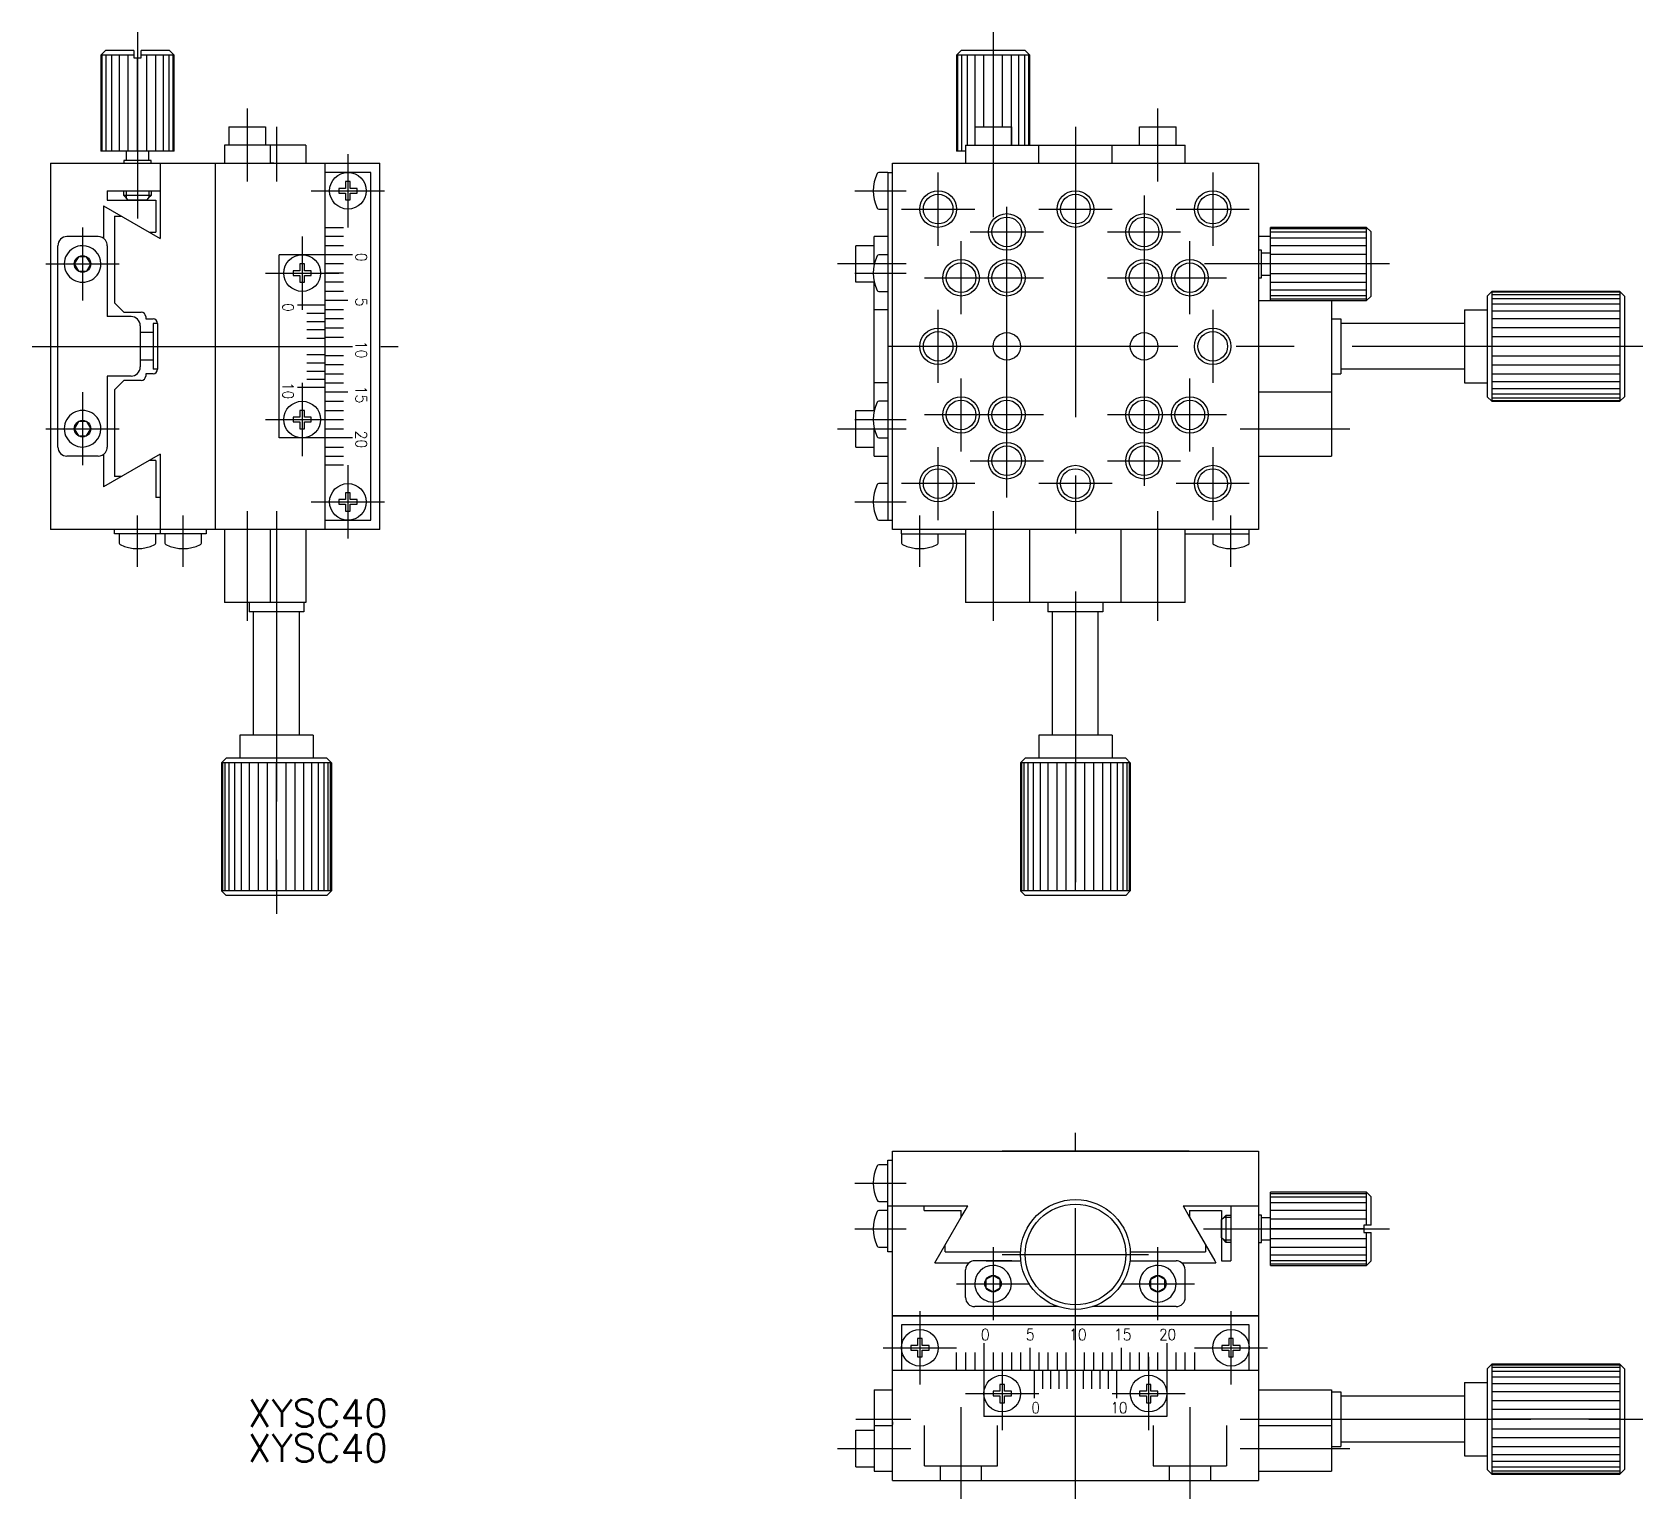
# Model space of a CAD drawing. Extents: x -114 to 243, y -126 to 118.
# Drawn here: x -114 to 62, y -125.9 to 34.3 of the extents above; entities that cross this region are included whole.
import ezdxf

# ---------------------------------------------------------------- set-up
doc = ezdxf.new("R2010")
doc.units = 0
doc.linetypes.add('CENTER', pattern=[50.8, 31.75, -6.35, 6.35, -6.35])
doc.linetypes.add('DASHED', pattern=[19.05, 12.7, -6.35])
doc.layers.get('0').update_dxf_attribs({"linetype": 'CONTINUOUS'})
doc.layers.add('CENTER', color=1, linetype='CENTER')
doc.styles.add('CONVERTER_1', font='txt.shx', dxfattribs={"width": 0.9})
doc.styles.get("Standard").update_dxf_attribs({"font": 'txt.shx', "height": 3, "bigfont": 'bigfont.shx'})

# ---------------------------------------------------------------- blocks, each defined once
blk = doc.blocks.new('*U2')
at = {"color": 7, "linetype": 'CONTINUOUS'}
blk.add_text('XYSC40', height=3, dxfattribs=at).set_placement((-90.44, -118.07))
blk = doc.blocks.new('*U3')
at = {"color": 7, "linetype": 'CONTINUOUS'}
blk.add_text('XYSC40', height=3, dxfattribs=at).set_placement((-90.44, -121.88))
blk = doc.blocks.new('*U4')
at = {"color": 7, "linetype": 'CONTINUOUS', "style": 'CONVERTER_1', "width": 0.9}
blk.add_text('0', height=1.25, dxfattribs=at).set_placement((-10.33, -108.61))
blk = doc.blocks.new('*U5')
at = {"color": 7, "linetype": 'CONTINUOUS', "style": 'CONVERTER_1', "width": 0.9}
blk.add_text('5', height=1.25, dxfattribs=at).set_placement((-5.42, -108.61))
blk = doc.blocks.new('*U6')
at = {"color": 7, "linetype": 'CONTINUOUS', "style": 'CONVERTER_1', "width": 0.9}
blk.add_text('10', height=1.25, dxfattribs=at).set_placement((-0.7, -108.61))
blk = doc.blocks.new('*U7')
at = {"color": 7, "linetype": 'CONTINUOUS', "style": 'CONVERTER_1', "width": 0.9}
blk.add_text('15', height=1.25, dxfattribs=at).set_placement((4.21, -108.61))
blk = doc.blocks.new('*U8')
at = {"color": 7, "linetype": 'CONTINUOUS', "style": 'CONVERTER_1', "width": 0.9}
blk.add_text('20', height=1.2, dxfattribs=at).set_placement((9.15, -108.58))
blk = doc.blocks.new('*U9')
at = {"color": 7, "linetype": 'CONTINUOUS', "style": 'CONVERTER_1', "width": 0.9}
blk.add_text('0', height=1.2, dxfattribs=at).set_placement((-4.81, -116.58))
blk = doc.blocks.new('*U10')
at = {"color": 7, "linetype": 'CONTINUOUS', "style": 'CONVERTER_1', "width": 0.9}
blk.add_text('10', height=1.2, dxfattribs=at).set_placement((3.83, -116.58))
blk = doc.blocks.new('*U11')
at = {"color": 7, "linetype": 'CONTINUOUS', "style": 'CONVERTER_1', "width": 0.9}
blk.add_text('20', height=1.25, rotation=270, dxfattribs=at).set_placement((-78.67, -9.21))
blk = doc.blocks.new('*U12')
at = {"color": 7, "linetype": 'CONTINUOUS', "style": 'CONVERTER_1', "width": 0.9}
blk.add_text('15', height=1.25, rotation=270, dxfattribs=at).set_placement((-78.67, -4.3))
blk = doc.blocks.new('*U13')
at = {"color": 7, "linetype": 'CONTINUOUS', "style": 'CONVERTER_1', "width": 0.9}
blk.add_text('10', height=1.25, rotation=270, dxfattribs=at).set_placement((-78.67, 0.61))
blk = doc.blocks.new('*U14')
at = {"color": 7, "linetype": 'CONTINUOUS', "style": 'CONVERTER_1', "width": 0.9}
blk.add_text('10', height=1.2, rotation=270, dxfattribs=at).set_placement((-86.64, -3.92))
blk = doc.blocks.new('*U15')
at = {"color": 7, "linetype": 'CONTINUOUS', "style": 'CONVERTER_1', "width": 0.9}
blk.add_text('0', height=1.2, rotation=270, dxfattribs=at).set_placement((-86.64, 4.72))
blk = doc.blocks.new('*U16')
at = {"color": 7, "linetype": 'CONTINUOUS', "style": 'CONVERTER_1', "width": 0.9}
blk.add_text('5', height=1.25, rotation=270, dxfattribs=at).set_placement((-78.67, 5.32))
blk = doc.blocks.new('*U17')
at = {"color": 7, "linetype": 'CONTINUOUS', "style": 'CONVERTER_1', "width": 0.9}
blk.add_text('0', height=1.25, rotation=270, dxfattribs=at).set_placement((-78.67, 10.23))

msp = doc.modelspace()

# ---------------------------------------------------------------- linework, layer by layer
at = {"color": 7, "linetype": 'CONTINUOUS'}
for p, q in [((-106.5, 31.82), (-106, 32.32)), ((-102.9, 31.82), (-106.5, 31.82)), ((-106.5, 31.82), (-106.5, 21.32)), ((-106.36, 21.32), (-106.36, 31.82)), ((-102.9, 32.32), (-106, 32.32)), ((-105.96, 31.82), (-105.96, 21.32)), ((-105.33, 31.82), (-105.33, 21.32)), ((-104.5, 31.82), (-104.5, 21.32)), ((-103.54, 31.82), (-103.54, 21.32)), ((-102.9, 32.32), (-102.9, 31.52)), ((-99, 32.32), (-102.1, 32.32)), ((-102.1, 31.52), (-102.1, 32.32)), ((-98.5, 31.82), (-102.1, 31.82)), ((-101.46, 21.32), (-101.46, 31.82)), ((-100.5, 21.32), (-100.5, 31.82)), ((-99.67, 21.32), (-99.67, 31.82)), ((-99.04, 21.32), (-99.04, 31.82)), ((-99, 32.32), (-98.5, 31.82)), ((-98.64, 31.82), (-98.64, 21.32)), ((-98.5, 21.32), (-98.5, 31.82)), ((-13, 31.82), (-12.5, 32.32)), ((-5, 31.82), (-13, 31.82)), ((-13, 31.82), (-13, 21.32)), ((-12.86, 21.32), (-12.86, 31.82)), ((-5.5, 32.32), (-12.5, 32.32)), ((-12.46, 31.82), (-12.46, 21.32)), ((-11.83, 31.82), (-11.83, 22)), ((-11, 31.82), (-11, 24)), ((-10.04, 31.82), (-10.04, 24)), ((-7.96, 24), (-7.96, 31.82)), ((-7, 24), (-7, 31.82)), ((-6.17, 22), (-6.17, 31.82)), ((-5.54, 22), (-5.54, 31.82)), ((-5.5, 32.32), (-5, 31.82)), ((-5.14, 31.82), (-5.14, 22)), ((-5, 22), (-5, 31.82)), ((-102.9, 31.52), (-102.5, 31.52)), ((-102.5, 31.52), (-102.1, 31.52)), ((-102.5, 21.32), (-102.5, 31.52)), ((-92.5, 24), (-92.5, 22)), ((-92.5, 24), (-90.5, 24)), ((-90.5, 24), (-88.5, 24)), ((-88.5, 24), (-88.5, 22)), ((-11, 24), (-10.04, 24)), ((-11, 24), (-11, 22)), ((-10.04, 24), (-7.96, 24)), ((-7.96, 24), (-7, 24)), ((-7, 24), (-7, 22)), ((-7, 22), (-7, 24)), ((7, 22), (7, 24)), ((7, 24), (11, 24)), ((11, 22), (11, 24)), ((-103.72, 21.32), (-106.5, 21.32)), ((-103.72, 21.32), (-103.72, 20.32)), ((-102.5, 21.32), (-103.72, 21.32)), ((-101.28, 21.32), (-102.5, 21.32)), ((-101.28, 21.32), (-101.28, 20.32)), ((-98.64, 21.32), (-101.28, 21.32)), ((-98.5, 21.32), (-98.64, 21.32)), ((-84.1, 22), (-93, 22)), ((-93, 22), (-93, 20)), ((-88, 22), (-88, 20)), ((-84.1, 22), (-84.1, 20)), ((-84.1, 22), (-84.1, 20)), ((-12.86, 21.32), (-13, 21.32)), ((-12, 21.32), (-12.86, 21.32)), ((-12, 21.32), (-12.46, 21.32)), ((-12, 22), (-12, 21.32)), ((-12, 22), (-12, 20)), ((-12, 22), (-11.83, 22)), ((-12, 21.32), (-12, 20)), ((-11.83, 22), (-11, 22)), ((-11, 22), (-10.04, 22)), ((-10.04, 22), (-9, 22)), ((-9, 22), (-7.96, 22)), ((-7.96, 22), (-7, 22)), ((-7, 22), (-6.17, 22)), ((-6.17, 22), (-5.54, 22)), ((-5.54, 22), (-5.14, 22)), ((-5.14, 22), (-5, 22)), ((-5, 22), (4, 22)), ((-5, 22), (-5, 22)), ((-5, 22), (-4, 22)), ((-4, 20), (-4, 22)), ((4, 20), (4, 22)), ((4, 22), (12, 22)), ((12, 20), (12, 22)), ((-112, 20), (-112, -20)), ((-112, 20), (-100, 20)), ((-101, 20.32), (-104, 20.32)), ((-104, 20.32), (-104, 20)), ((-101, 20), (-101, 20.32)), ((-101, 20), (-100.5, 20)), ((-100, 20), (-94, 20)), ((-100, 20), (-100, 11.77)), ((-94, 20), (-94, -20)), ((-94, 20), (-94, -20)), ((-94, 20), (-93, 20)), ((-94, 20), (-85, 20)), ((-93, 20), (-90.3, 20)), ((-88.3, 20), (-87.6, 20)), ((-87.6, 20), (-87.9, 20)), ((-87.5, 20), (-87.5, 20)), ((-87.5, 20), (-81.1, 20)), ((-85, 20), (-76, 20)), ((-82, -20), (-82, 20)), ((-76, -10), (-76, 20)), ((-20, -19), (-20, 20)), ((-20, 20), (-4, 20)), ((-20, 20), (20, 20)), ((-20, 19), (-20, 20)), ((-20, 19), (-20, 19.6)), ((-12, 20), (-10, 20)), ((-11.5, 20), (-11, 20)), ((-11.5, 20), (-11, 20)), ((-11.4, 20), (-10, 20)), ((-4, 20), (4, 20)), ((4, 20), (11.4, 20)), ((10, 20), (11.4, 20)), ((11.4, 20), (18, 20)), ((11.4, 20), (18, 20)), ((18, 20), (19, 20)), ((18, 20), (19, 20)), ((19, 20), (20, 20)), ((19, 20), (19.6, 20)), ((20, 20), (20, -20)), ((20, 20), (20, 19)), ((20, 19.6), (20, 19)), ((-77, 19), (-82, 19)), ((-79.75, 18), (-79.75, 17.25)), ((-79.25, 18), (-79.75, 18)), ((-79.25, 17.25), (-79.25, 18)), ((-77, -19), (-77, 19)), ((-20.5, 19), (-21.49, 19)), ((-20.5, 19), (-20.5, 4)), ((-20.5, 19), (-20, 19)), ((-20, 18), (-20, 19)), ((-20, 18), (-20, 19)), ((-20, 11.4), (-20, 18)), ((-20, 11.4), (-20, 18)), ((20, 19), (20, 18)), ((20, 19), (20, 18)), ((20, 18), (20, -20)), ((20, 18), (20, 11.4)), ((-105.8, 16.98), (-105.8, 16.52)), ((-105.8, 16.98), (-100, 16.98)), ((-105.8, 16.98), (-105.8, 15.98)), ((-105.8, 15.98), (-100.5, 15.98)), ((-104, 16.48), (-104, 16.98)), ((-104, 16.98), (-103.72, 16.98)), ((-101, 16.48), (-104, 16.48)), ((-103.72, 16.21), (-104, 16.48)), ((-103.5, 15.98), (-103.72, 16.21)), ((-101.5, 15.98), (-103.5, 15.98)), ((-103.5, 15.98), (-102.5, 15.98)), ((-102.5, 16.98), (-101.28, 16.98)), ((-101.28, 16.21), (-101.5, 15.98)), ((-101.28, 16.98), (-101, 16.98)), ((-101, 16.48), (-101.28, 16.21)), ((-101, 16.98), (-101, 16.48)), ((-100.5, 15.98), (-100.5, 12.48)), ((-80.5, 17.25), (-80.5, 16.75)), ((-79.75, 17.25), (-80.5, 17.25)), ((-80.5, 16.75), (-79.75, 16.75)), ((-79.75, 16.75), (-79.75, 16)), ((-79.75, 16), (-79.25, 16)), ((-78.5, 17.25), (-79.25, 17.25)), ((-79.25, 16.75), (-78.5, 16.75)), ((-79.25, 16), (-79.25, 16.75)), ((-78.5, 16.75), (-78.5, 17.25)), ((-106.2, 15.35), (-106.2, 11.8)), ((-106.2, 15.35), (-100, 11.77)), ((-105, 14.23), (-105, 4.75)), ((-105, 14.23), (-104.26, 14.23)), ((-21.49, 15), (-20.5, 15)), ((-101.23, 12.48), (-100.5, 12.48)), ((-82, 13), (-80, 13)), ((31.82, 13), (21.32, 13)), ((21.32, 12.46), (21.32, 13)), ((21.32, 12.86), (31.82, 12.86)), ((21.32, 12), (21.32, 12.46)), ((31.82, 12.46), (21.32, 12.46)), ((31.82, 9), (31.82, 13)), ((31.82, 13), (32.32, 12.5)), ((32.32, 9), (32.32, 12.5)), ((-111.2, -11), (-111.2, 11)), ((-106.8, 12), (-110.2, 12)), ((-105.8, 11), (-105.8, 7.64)), ((-80, 12), (-82, 12)), ((-80, 11), (-82, 11)), ((-22, 11), (-24, 11)), ((-24, 7), (-24, 11)), ((-22, 8.93), (-22, 12)), ((-20.5, 12), (-22, 12)), ((-20, 4), (-20, 11.4)), ((-20, 10), (-20, 11.4)), ((21.32, 12), (20, 12)), ((21.32, 11.83), (21.32, 12)), ((21.32, 11), (21.32, 11.83)), ((31.82, 11.83), (21.32, 11.83)), ((21.32, 10.04), (21.32, 11)), ((31.82, 11), (21.32, 11)), ((-108.95, 9.78), (-109.4, 9)), ((-109.4, 9), (-108.95, 8.22)), ((-108.05, 9.78), (-108.95, 9.78)), ((-107.6, 9), (-108.05, 9.78)), ((-107.6, 9), (-108.05, 8.22)), ((-105.8, 9.04), (-105.8, 3.25)), ((-79, 10), (-87, 10)), ((-87, -10), (-87, 10)), ((-84.75, 9), (-84.75, 8.25)), ((-84.25, 9), (-84.75, 9)), ((-84.25, 9), (-84.75, 9)), ((-84.75, 9), (-84.75, 8.25)), ((-84.25, 8.25), (-84.25, 9)), ((-84.25, 8.25), (-84.25, 9)), ((-80, 9), (-82, 9)), ((-20.5, 10), (-21.49, 10)), ((20.32, 10.5), (20, 10.5)), ((20.32, 7.5), (20.32, 10.5)), ((20.32, 10.23), (21.32, 10.23)), ((21.32, 9), (21.32, 10.23)), ((21.32, 7.96), (21.32, 10.04)), ((31.82, 10.04), (21.32, 10.04)), ((21.32, 7.77), (21.32, 9)), ((31.82, 9), (21.32, 9)), ((31.82, 5), (31.82, 9)), ((32.32, 5.5), (32.32, 9)), ((-108.95, 8.22), (-108.05, 8.22)), ((-85.5, 8.25), (-85.5, 7.75)), ((-84.75, 8.25), (-85.5, 8.25)), ((-84.75, 8.25), (-85.5, 8.25)), ((-85.5, 8.25), (-85.5, 7.75)), ((-85.5, 7.75), (-84.75, 7.75)), ((-85.5, 7.75), (-84.75, 7.75)), ((-84.75, 7.75), (-84.75, 7)), ((-84.75, 7.75), (-84.75, 7)), ((-83.5, 8.25), (-84.25, 8.25)), ((-84.25, 7), (-84.25, 7.75)), ((-84.25, 7), (-84.25, 7.75)), ((-84.25, 7.75), (-83.5, 7.75)), ((-83.5, 7.75), (-83.5, 8.25)), ((-80, 8), (-82, 8)), ((-22, 4), (-22, 7.07)), ((20, 7.5), (20.32, 7.5)), ((20.32, 7.77), (21.32, 7.77)), ((21.32, 7), (21.32, 7.96)), ((21.32, 7.96), (31.82, 7.96)), ((-84.75, 7), (-84.25, 7)), ((-84.75, 7), (-84.25, 7)), ((-80, 7), (-82, 7)), ((-80, 6), (-82, 6)), ((-22, 7), (-24, 7)), ((-21.49, 6), (-20.5, 6)), ((21.32, 6.17), (21.32, 7)), ((21.32, 7), (31.82, 7)), ((21.32, 5.54), (21.32, 6.17)), ((21.32, 6.17), (31.82, 6.17)), ((21.32, 5.14), (21.32, 5.54)), ((21.32, 5.54), (31.82, 5.54)), ((32.32, 5.5), (31.82, 5)), ((45, 5.5), (45.5, 6)), ((45, 5.5), (45, -5.5)), ((45.5, 6), (59.5, 6)), ((59.5, 6), (45.5, 6)), ((45.5, 6), (45.5, 0)), ((59.5, 5.91), (45.5, 5.91)), ((59.5, 5.64), (45.5, 5.64)), ((60, 5.5), (59.5, 6)), ((59.5, 6), (59.5, 0)), ((60, 5.5), (60, 2)), ((-105, 4.75), (-104, 3.75)), ((-104, 3.75), (-102.1, 3.75)), ((-82, 4.5), (-85, 4.5)), ((-82, 3.6), (-84, 3.6)), ((-79.5, 5), (-82, 5)), ((-80, 4), (-82, 4)), ((-20.5, 4), (-22, 4)), ((-22, -4), (-22, 4)), ((-20.5, 4), (-20.5, -4)), ((-20, -4), (-20, 4)), ((20, 5), (21.32, 5)), ((21.32, 5), (21.32, 5.14)), ((31.82, 5.14), (21.32, 5.14)), ((21.32, 5), (28, 5)), ((28, 5), (31.82, 5)), ((28, 5), (28, 2.5)), ((42.5, 4), (42.5, 2.5)), ((42.5, 4), (45, 4)), ((42.5, 4), (45, 4)), ((59.5, 5.2), (45.5, 5.2)), ((59.5, 4.6), (45.5, 4.6)), ((59.5, 3.86), (45.5, 3.86)), ((-103.2, 3.25), (-105.8, 3.25)), ((-102.2, 2.25), (-102.2, 1.5)), ((-101.6, 3.25), (-101.6, 3)), ((-101.6, 3), (-100.8, 3)), ((-100.3, 2.5), (-100.8, 2.5)), ((-100.8, 2.5), (-100.8, 1.5)), ((-100.3, 2.5), (-100.3, -2.5)), ((-84, 2.7), (-82, 2.7)), ((-82, 1.8), (-84, 1.8)), ((-80, 3), (-82, 3)), ((-80, 2), (-82, 2)), ((28, 3), (29, 3)), ((28, 3), (29, 3)), ((28, 2.5), (28, -2.5)), ((29, 3), (29, 2.5)), ((29, 3), (29, 2.5)), ((42.5, 2.5), (29, 2.5)), ((29, 2.5), (29, -2.5)), ((29, 2.5), (29, -2.5)), ((42.5, 2.5), (42.5, -2.5)), ((59.5, 3), (45.5, 3)), ((59.5, 2.02), (45.5, 2.02)), ((60, 2), (60, -2)), ((-100.8, 1.5), (-102.2, 1.5)), ((-102.2, 1.5), (-102.2, -1.5)), ((-100.8, 1.5), (-100.8, -1.5)), ((-84.5, 0), (-82, 0)), ((-84, 0.9), (-82, 0.9)), ((-82, 1), (-80, 1)), ((-82, 0), (-79, 0)), ((59.5, 1.04), (45.5, 1.04)), ((59.5, 0), (45.5, 0)), ((45.5, 0), (45.5, -1.04)), ((59.5, 0), (59.5, -1.04)), ((-102.2, -1.5), (-102.2, -2.25)), ((-100.8, -1.5), (-102.2, -1.5)), ((-100.8, -1.5), (-100.8, -2.5)), ((-84, -0.9), (-82, -0.9)), ((-82, -1), (-80, -1)), ((45.5, -1.04), (59.5, -1.04)), ((45.5, -1.04), (45.5, -2.02)), ((59.5, -1.04), (59.5, -2.02)), ((-105.8, -3.25), (-105.8, -11)), ((-103.2, -3.25), (-105.8, -3.25)), ((-101.6, -3), (-101.6, -3.25)), ((-100.8, -3), (-101.6, -3)), ((-100.3, -2.5), (-100.8, -2.5)), ((-84, -1.8), (-82, -1.8)), ((-84, -2.7), (-82, -2.7)), ((-82, -2), (-80, -2)), ((-82, -3), (-80, -3)), ((28, -2.5), (28, -3)), ((28, -3), (28, -12)), ((28, -3), (29, -3)), ((28, -3), (29, -3)), ((42.5, -2.5), (29, -2.5)), ((29, -2.5), (29, -3)), ((29, -2.5), (29, -3)), ((42.5, -2.5), (42.5, -4)), ((45.5, -2.02), (59.5, -2.02)), ((45.5, -2.02), (45.5, -3)), ((45.5, -3), (59.5, -3)), ((45.5, -3), (45.5, -3.86)), ((59.5, -2.02), (59.5, -3)), ((59.5, -3), (59.5, -3.86)), ((60, -2), (60, -2.2)), ((60, -2.2), (60, -5.5)), ((-105, -4.75), (-104, -3.75)), ((-105, -4.75), (-105, -14.23)), ((-102.1, -3.75), (-104, -3.75)), ((-82, -4.5), (-85, -4.5)), ((-84, -3.6), (-82, -3.6)), ((-82, -4), (-80, -4)), ((-79.5, -5), (-82, -5)), ((-20.5, -4), (-22, -4)), ((-22, -7.07), (-22, -4)), ((-20.5, -4), (-20.5, -12)), ((-20, -20), (-20, -4)), ((28, -5), (20, -5)), ((42.5, -4), (45, -4)), ((45.5, -3.86), (59.5, -3.86)), ((45.5, -3.86), (45.5, -4.6)), ((45.5, -4.6), (59.5, -4.6)), ((45.5, -4.6), (45.5, -5.2)), ((45.5, -5.2), (59.5, -5.2)), ((45.5, -5.2), (45.5, -5.64)), ((59.5, -3.86), (59.5, -4.6)), ((59.5, -4.6), (59.5, -5.2)), ((59.5, -5.2), (59.5, -5.64)), ((-84.75, -7), (-84.75, -7.75)), ((-84.25, -7), (-84.75, -7)), ((-84.25, -7), (-84.75, -7)), ((-84.75, -7), (-84.75, -7.75)), ((-84.25, -7.75), (-84.25, -7)), ((-84.25, -7.75), (-84.25, -7)), ((-82, -6), (-80, -6)), ((-82, -7), (-80, -7)), ((-24, -11), (-24, -7)), ((-24, -7), (-22, -7)), ((-20.5, -6), (-21.49, -6)), ((45.5, -6), (45, -5.5)), ((45.5, -5.64), (59.5, -5.64)), ((45.5, -5.64), (45.5, -5.91)), ((45.5, -5.91), (59.5, -5.91)), ((45.5, -5.91), (45.5, -6)), ((45.5, -6), (59.5, -6)), ((60, -5.5), (59.5, -6)), ((59.5, -5.64), (59.5, -5.91)), ((59.5, -5.91), (59.5, -6)), ((-108.95, -8.22), (-109.4, -9)), ((-108.05, -8.22), (-108.95, -8.22)), ((-108.05, -8.22), (-107.6, -9)), ((-84.75, -7.75), (-85.5, -7.75)), ((-85.5, -7.75), (-85.5, -8.25)), ((-85.5, -7.75), (-85.5, -8.25)), ((-84.75, -7.75), (-85.5, -7.75)), ((-85.5, -8.25), (-84.75, -8.25)), ((-85.5, -8.25), (-84.75, -8.25)), ((-84.75, -8.25), (-84.75, -9)), ((-84.75, -8.25), (-84.75, -9)), ((-83.5, -7.75), (-84.25, -7.75)), ((-84.25, -9), (-84.25, -8.25)), ((-84.25, -8.25), (-83.5, -8.25)), ((-84.25, -9), (-84.25, -8.25)), ((-83.5, -8.25), (-83.5, -7.75)), ((-82, -8), (-80, -8)), ((-76, -20), (-76, -8)), ((-109.4, -9), (-108.95, -9.78)), ((-108.95, -9.78), (-108.05, -9.78)), ((-108.05, -9.78), (-107.6, -9)), ((-94, -10.25), (-94, -14.75)), ((-79, -10), (-87, -10)), ((-84.75, -9), (-84.25, -9)), ((-84.75, -9), (-84.25, -9)), ((-82, -9), (-80, -9)), ((-22, -12), (-22, -8.93)), ((-21.49, -10), (-20.5, -10)), ((-20, -12), (-20, -10)), ((-106.8, -12), (-110.2, -12)), ((-100, -11.77), (-106.2, -15.35)), ((-106.2, -11.8), (-106.2, -15.35)), ((-100, -11.77), (-100, -16.64)), ((-100, -11.89), (-100, -20.5)), ((-82, -11), (-80, -11)), ((-82, -12), (-80, -12)), ((-24, -11), (-22, -11)), ((-22, -12), (-20.5, -12)), ((-20.5, -12), (-20.5, -19)), ((20, -12), (28, -12)), ((-100.5, -12.48), (-101.23, -12.48)), ((-100.5, -12.48), (-100.5, -16.52)), ((-80, -13), (-82, -13)), ((-104.26, -14.23), (-105, -14.23)), ((-20.5, -15), (-21.49, -15)), ((-100, -16.52), (-100.5, -16.52)), ((-79.75, -16.75), (-80.5, -16.75)), ((-80.5, -16.75), (-80.5, -17.25)), ((-80.5, -17.25), (-79.75, -17.25)), ((-79.75, -16), (-79.75, -16.75)), ((-79.25, -16), (-79.75, -16)), ((-79.75, -17.25), (-79.75, -18)), ((-79.25, -16.75), (-79.25, -16)), ((-78.5, -16.75), (-79.25, -16.75)), ((-79.25, -17.25), (-78.5, -17.25)), ((-79.25, -18), (-79.25, -17.25)), ((-78.5, -17.25), (-78.5, -16.75)), ((-82, -19), (-77, -19)), ((-79.75, -18), (-79.25, -18)), ((-21.49, -19), (-20.5, -19)), ((-20.5, -19), (-20, -19)), ((-20, -20), (-20, -19)), ((-100, -20), (-112, -20)), ((-105, -20.5), (-105, -20)), ((-100.5, -20.5), (-105, -20.5)), ((-104.5, -20.5), (-104.5, -21.49)), ((-99.5, -20), (-100.5, -20)), ((-100.5, -21.49), (-100.5, -20.5)), ((-100, -20.5), (-100.5, -20.5)), ((-94, -20), (-100, -20)), ((-95, -20.5), (-100, -20.5)), ((-98, -20), (-99.5, -20)), ((-99.5, -20.5), (-99.5, -21.49)), ((-95.5, -21.49), (-95.5, -20.5)), ((-95, -20), (-95, -20.5)), ((-93, -20), (-94, -20)), ((-84.1, -20), (-94, -20)), ((-85, -20), (-94, -20)), ((-93, -20), (-93, -28)), ((-88, -20), (-88, -28)), ((-76, -20), (-85, -20)), ((-84.1, -20), (-84.1, -22)), ((-84.1, -20), (-84.1, -28)), ((-12, -20), (-20, -20)), ((20, -20), (-20, -20)), ((-20, -20), (-20, -20)), ((-19, -20.5), (-19, -20)), ((-19, -20.5), (-12, -20.5)), ((-19, -20.5), (-19, -21.49)), ((-15, -21.49), (-15, -20.5)), ((-5, -20), (-12, -20)), ((-12, -20), (-12, -28)), ((5, -20), (-5, -20)), ((-5, -28), (-5, -20)), ((12, -20), (5, -20)), ((5, -28), (5, -20)), ((18, -20), (11.4, -20)), ((12, -20.5), (12, -20)), ((18, -20), (12, -20)), ((12, -28), (12, -20.5)), ((12, -20.5), (19, -20.5)), ((15, -20.5), (15, -21.49)), ((19, -20), (18, -20)), ((19, -20), (18, -20)), ((20, -20), (19, -20)), ((19.6, -20), (19, -20)), ((19, -20.5), (19, -20)), ((19, -21.49), (19, -20.5)), ((20, -20), (20, -20)), ((-88, -28), (-93, -28)), ((-90.3, -28), (-90.3, -29)), ((-84.1, -28), (-88, -28)), ((-84.3, -28), (-84.3, -29)), ((-3, -28), (-12, -28)), ((-3, -28), (-3, -29)), ((-3, -28), (-3, -29)), ((-2.5, -28), (-3, -28)), ((2.5, -28), (-2.5, -28)), ((12, -28), (2.5, -28)), ((3, -28), (3, -29)), ((3, -28), (3, -29)), ((-84.3, -29), (-90.3, -29)), ((-89.8, -42.5), (-89.8, -29)), ((-84.8, -42.5), (-84.8, -29)), ((-2.5, -29), (-3, -29)), ((-2.5, -29), (-3, -29)), ((-2.5, -42.5), (-2.5, -29)), ((2.5, -29), (-2.5, -29)), ((2.5, -29), (-2.5, -29)), ((2.5, -42.5), (2.5, -29)), ((3, -29), (2.5, -29)), ((3, -29), (2.5, -29)), ((-89.8, -42.5), (-91.3, -42.5)), ((-91.3, -42.5), (-91.3, -45)), ((-83.3, -42.5), (-91.3, -42.5)), ((-84.8, -42.5), (-89.8, -42.5)), ((-83.3, -42.5), (-84.8, -42.5)), ((-83.3, -42.5), (-83.3, -45)), ((-83.3, -42.5), (-83.3, -45)), ((-2.5, -42.5), (-4, -42.5)), ((-4, -42.5), (-4, -45)), ((2.5, -42.5), (-2.5, -42.5)), ((4, -42.5), (2.5, -42.5)), ((4, -42.5), (4, -45)), ((4, -42.5), (4, -45)), ((-93.3, -45.5), (-92.8, -45)), ((-93.3, -45.5), (-93.3, -59.5)), ((-93.21, -45.5), (-93.3, -45.5)), ((-93.21, -45.5), (-93.21, -59.5)), ((-92.94, -45.5), (-93.21, -45.5)), ((-92.94, -45.5), (-92.94, -59.5)), ((-92.5, -45.5), (-92.94, -45.5)), ((-81.8, -45), (-92.8, -45)), ((-92.5, -45.5), (-92.5, -59.5)), ((-91.9, -45.5), (-92.5, -45.5)), ((-91.9, -45.5), (-91.9, -59.5)), ((-91.16, -45.5), (-91.9, -45.5)), ((-83.3, -45), (-91.3, -45)), ((-91.16, -45.5), (-91.16, -59.5)), ((-90.3, -45.5), (-91.16, -45.5)), ((-90.3, -45.5), (-90.3, -59.5)), ((-89.32, -45.5), (-90.3, -45.5)), ((-89.32, -45.5), (-89.32, -59.5)), ((-88.34, -45.5), (-89.32, -45.5)), ((-88.34, -45.5), (-88.34, -59.5)), ((-87.3, -45.5), (-88.34, -45.5)), ((-87.3, -59.5), (-87.3, -45.5)), ((-81.3, -45.5), (-87.3, -45.5)), ((-86.26, -59.5), (-86.26, -45.5)), ((-85.28, -59.5), (-85.28, -45.5)), ((-84.3, -59.5), (-84.3, -45.5)), ((-83.44, -59.5), (-83.44, -45.5)), ((-82.7, -59.5), (-82.7, -45.5)), ((-82.1, -59.5), (-82.1, -45.5)), ((-81.8, -45), (-81.3, -45.5)), ((-81.66, -59.5), (-81.66, -45.5)), ((-81.39, -59.5), (-81.39, -45.5)), ((-81.3, -45.5), (-81.3, -59.5)), ((-81.3, -59.5), (-81.3, -45.5)), ((-6, -45.5), (-5.5, -45)), ((-6, -45.5), (-6, -59.5)), ((-5.91, -45.5), (-6, -45.5)), ((-5.91, -45.5), (-5.91, -59.5)), ((-5.64, -45.5), (-5.91, -45.5)), ((-5.64, -45.5), (-5.64, -59.5)), ((-5.2, -45.5), (-5.64, -45.5)), ((5.5, -45), (-5.5, -45)), ((-5.2, -45.5), (-5.2, -59.5)), ((-4.6, -45.5), (-5.2, -45.5)), ((-4.6, -45.5), (-4.6, -59.5)), ((-3.86, -45.5), (-4.6, -45.5)), ((-3.86, -45.5), (-3.86, -59.5)), ((-3, -45.5), (-3.86, -45.5)), ((-3, -45.5), (-3, -59.5)), ((-2.02, -45.5), (-3, -45.5)), ((-2.02, -45.5), (-2.02, -59.5)), ((-1.04, -45.5), (-2.02, -45.5)), ((-1.04, -45.5), (-1.04, -59.5)), ((0, -45.5), (-1.04, -45.5)), ((0, -59.5), (0, -45.5)), ((6, -45.5), (0, -45.5)), ((1.04, -59.5), (1.04, -45.5)), ((2.02, -59.5), (2.02, -45.5)), ((3, -59.5), (3, -45.5)), ((3.86, -59.5), (3.86, -45.5)), ((4.6, -59.5), (4.6, -45.5)), ((5.2, -59.5), (5.2, -45.5)), ((5.5, -45), (6, -45.5)), ((5.64, -59.5), (5.64, -45.5)), ((5.91, -59.5), (5.91, -45.5)), ((6, -45.5), (6, -59.5)), ((6, -59.5), (6, -45.5)), ((-92.8, -60), (-93.3, -59.5)), ((-93.21, -59.5), (-93.3, -59.5)), ((-92.94, -59.5), (-93.21, -59.5)), ((-92.5, -59.5), (-92.94, -59.5)), ((-91.9, -59.5), (-92.5, -59.5)), ((-91.16, -59.5), (-91.9, -59.5)), ((-90.3, -59.5), (-91.16, -59.5)), ((-89.32, -59.5), (-90.3, -59.5)), ((-88.34, -59.5), (-89.32, -59.5)), ((-87.3, -59.5), (-88.34, -59.5)), ((-81.3, -59.5), (-87.3, -59.5)), ((-81.8, -60), (-81.3, -59.5)), ((-5.5, -60), (-6, -59.5)), ((-5.91, -59.5), (-6, -59.5)), ((-5.64, -59.5), (-5.91, -59.5)), ((-5.2, -59.5), (-5.64, -59.5)), ((-4.6, -59.5), (-5.2, -59.5)), ((-3.86, -59.5), (-4.6, -59.5)), ((-3, -59.5), (-3.86, -59.5)), ((-2.02, -59.5), (-3, -59.5)), ((-1.04, -59.5), (-2.02, -59.5)), ((0, -59.5), (-1.04, -59.5)), ((6, -59.5), (0, -59.5)), ((5.5, -60), (6, -59.5)), ((-89.5, -60), (-92.8, -60)), ((-89.3, -60), (-89.5, -60)), ((-85.3, -60), (-89.3, -60)), ((-81.8, -60), (-85.3, -60)), ((-2.2, -60), (-5.5, -60)), ((-2, -60), (-2.2, -60)), ((2, -60), (-2, -60)), ((5.5, -60), (2, -60)), ((-20, -87.93), (20, -87.93)), ((-20, -87.93), (20, -87.93)), ((-20, -91.93), (-20, -87.93)), ((12.43, -87.93), (-8, -87.93)), ((12.43, -87.93), (-8, -87.93)), ((10.25, -87.93), (14.75, -87.93)), ((20, -87.93), (20, -93.93)), ((-20.5, -89.43), (-21.49, -89.43)), ((-20.5, -93.93), (-20.5, -88.93)), ((-20.5, -88.93), (-20, -88.93)), ((-20, -93.43), (-20, -91.93)), ((-20, -93.43), (-20, -91.93)), ((21.32, -92.57), (21.32, -92.43)), ((31.82, -92.43), (21.32, -92.43)), ((21.32, -95.2), (21.32, -92.57)), ((21.32, -92.57), (31.82, -92.57)), ((31.82, -92.97), (21.32, -92.97)), ((31.82, -96.03), (31.82, -92.43)), ((31.82, -92.43), (32.32, -92.93)), ((32.32, -96.03), (32.32, -92.93)), ((-21.49, -93.43), (-20.5, -93.43)), ((-20.5, -94.43), (-21.49, -94.43)), ((-20.5, -93.93), (-20, -93.93)), ((-20.5, -98.93), (-20.5, -93.93)), ((-20, -93.93), (-20, -93.43)), ((-20, -93.93), (-11.77, -93.93)), ((-20, -94.43), (-20, -93.93)), ((-20, -105.93), (-20, -94.43)), ((-16.52, -94.43), (-16.52, -93.93)), ((-16.52, -94.43), (-12.48, -94.43)), ((-12.48, -95.16), (-12.06, -94.43)), ((-12.48, -95.16), (-12.48, -94.43)), ((-12.06, -94.43), (-11.77, -93.93)), ((11.77, -93.93), (12.48, -95.16)), ((11.77, -93.93), (16.52, -93.93)), ((11.89, -93.93), (20, -93.93)), ((12.48, -94.43), (12.48, -95.16)), ((12.48, -94.43), (15.98, -94.43)), ((15.98, -94.43), (15.98, -99.93)), ((16.21, -95.2), (16.48, -94.93)), ((16.48, -97.93), (16.48, -94.93)), ((16.48, -94.93), (16.98, -94.93)), ((16.98, -93.93), (16.98, -99.93)), ((20, -93.93), (20, -94.43)), ((20, -93.93), (20, -94.43)), ((20, -94.43), (20, -105.93)), ((20.32, -94.93), (20, -94.93)), ((20.32, -97.93), (20.32, -94.93)), ((31.82, -93.6), (21.32, -93.6)), ((31.82, -94.43), (21.32, -94.43)), ((-14.66, -98.93), (-12.48, -95.16)), ((12.48, -95.16), (15.23, -99.93)), ((15.98, -95.43), (16.21, -95.2)), ((15.98, -97.43), (15.98, -95.43)), ((15.98, -96.43), (15.98, -97.43)), ((20.32, -95.2), (21.32, -95.2)), ((21.32, -96.43), (21.32, -95.2)), ((31.82, -95.39), (21.32, -95.39)), ((21.32, -97.65), (21.32, -96.43)), ((31.52, -96.43), (21.32, -96.43)), ((31.52, -96.03), (31.52, -96.43)), ((32.32, -96.03), (31.52, -96.03)), ((31.52, -96.43), (31.52, -96.83)), ((-21.49, -98.43), (-20.5, -98.43)), ((-14.23, -98.93), (-14.23, -98.19)), ((14.23, -98.19), (14.23, -98.93)), ((16.21, -97.65), (15.98, -97.43)), ((16.48, -97.93), (16.21, -97.65)), ((16.98, -97.93), (16.48, -97.93)), ((20, -97.93), (20.32, -97.93)), ((20.32, -97.65), (21.32, -97.65)), ((21.32, -97.47), (31.82, -97.47)), ((21.32, -100.43), (21.32, -97.65)), ((21.32, -98.43), (31.82, -98.43)), ((31.52, -96.83), (32.32, -96.83)), ((31.82, -100.43), (31.82, -96.83)), ((32.32, -99.93), (32.32, -96.83)), ((-20, -98.93), (-20.5, -98.93)), ((-15.35, -100.13), (-14.66, -98.93)), ((-15.35, -100.13), (-11.6, -100.13)), ((-14.23, -98.93), (-5.99, -98.93)), ((-6.96, -99.93), (-11, -99.93)), ((-9.75, -99.93), (-5.96, -99.93)), ((5.96, -99.93), (11, -99.93)), ((5.99, -98.93), (14.23, -98.93)), ((11.6, -100.13), (15.35, -100.13)), ((15.23, -99.93), (15.35, -100.13)), ((15.98, -99.93), (16.98, -99.93)), ((21.32, -99.26), (31.82, -99.26)), ((21.32, -99.89), (31.82, -99.89)), ((31.82, -100.29), (21.32, -100.29)), ((32.32, -99.93), (31.82, -100.43)), ((-12, -103.93), (-12, -100.93)), ((-9, -101.53), (-9.78, -101.98)), ((-9.78, -101.98), (-9.78, -102.88)), ((-9, -101.53), (-8.22, -101.98)), ((-8.22, -102.88), (-8.22, -101.98)), ((8.22, -101.98), (9, -101.53)), ((8.22, -101.98), (8.22, -102.88)), ((9.78, -101.98), (9, -101.53)), ((9.78, -102.88), (9.78, -101.98)), ((12, -103.93), (12, -100.93)), ((21.32, -100.43), (31.82, -100.43)), ((-9.78, -102.88), (-9, -103.33)), ((-9, -103.33), (-8.22, -102.88)), ((8.22, -102.88), (9, -103.33)), ((9, -103.33), (9.78, -102.88)), ((-1.87, -104.93), (-11, -104.93)), ((11, -104.93), (1.87, -104.93)), ((-20, -114.93), (-20, -105.93)), ((-8, -105.93), (-20, -105.93)), ((-20, -105.93), (20, -105.93)), ((0, -106.93), (-19, -106.93)), ((-19, -106.93), (-19, -111.93)), ((12.43, -105.93), (-8, -105.93)), ((19, -106.93), (0, -106.93)), ((9.75, -105.93), (6.25, -105.93)), ((9.75, -105.93), (6.25, -105.93)), ((20, -105.93), (12.43, -105.93)), ((19, -111.93), (19, -106.93)), ((20, -105.93), (20, -114.93)), ((-16.75, -108.43), (-17.25, -108.43)), ((-17.25, -108.43), (-17.25, -109.18)), ((-16.75, -109.18), (-16.75, -108.43)), ((-10, -108.93), (-10, -116.93)), ((0, -111.93), (0, -108.93)), ((10, -108.93), (10, -116.93)), ((16.75, -108.43), (16.75, -109.18)), ((17.25, -108.43), (16.75, -108.43)), ((17.25, -109.18), (17.25, -108.43)), ((-17.25, -109.18), (-18, -109.18)), ((-18, -109.18), (-18, -109.68)), ((-18, -109.68), (-17.25, -109.68)), ((-17.25, -109.68), (-17.25, -110.43)), ((-17.25, -110.43), (-16.75, -110.43)), ((-16, -109.18), (-16.75, -109.18)), ((-16.75, -110.43), (-16.75, -109.68)), ((-16.75, -109.68), (-16, -109.68)), ((-16, -109.68), (-16, -109.18)), ((-13, -111.93), (-13, -109.93)), ((-12, -109.93), (-12, -111.93)), ((-11, -109.93), (-11, -111.93)), ((-9, -109.93), (-9, -111.93)), ((-8, -109.93), (-8, -111.93)), ((-7, -109.93), (-7, -111.93)), ((-6, -109.93), (-6, -111.93)), ((-5, -109.43), (-5, -111.93)), ((-4, -109.93), (-4, -111.93)), ((-3, -109.93), (-3, -111.93)), ((-2, -109.93), (-2, -111.93)), ((-1, -111.93), (-1, -109.93)), ((1, -111.93), (1, -109.93)), ((2, -111.93), (2, -109.93)), ((3, -111.93), (3, -109.93)), ((4, -111.93), (4, -109.93)), ((5, -109.43), (5, -111.93)), ((6, -111.93), (6, -109.93)), ((7, -111.93), (7, -109.93)), ((8, -111.93), (8, -109.93)), ((9, -111.93), (9, -109.93)), ((11, -111.93), (11, -109.93)), ((12, -111.93), (12, -109.93)), ((13, -109.93), (13, -111.93)), ((16, -109.18), (16, -109.68)), ((16.75, -109.18), (16, -109.18)), ((16, -109.68), (16.75, -109.68)), ((16.75, -109.68), (16.75, -110.43)), ((16.75, -110.43), (17.25, -110.43)), ((18, -109.18), (17.25, -109.18)), ((17.25, -109.68), (18, -109.68)), ((17.25, -110.43), (17.25, -109.68)), ((18, -109.68), (18, -109.18)), ((-20, -117.43), (-20, -111.03)), ((8.5, -111.93), (-20, -111.93)), ((-4.5, -111.93), (-4.5, -114.93)), ((-3.6, -111.93), (-3.6, -113.93)), ((-2.7, -113.93), (-2.7, -111.93)), ((-1.8, -111.93), (-1.8, -113.93)), ((-0.9, -113.93), (-0.9, -111.93)), ((0, -114.43), (0, -111.93)), ((0.9, -113.93), (0.9, -111.93)), ((1.8, -113.93), (1.8, -111.93)), ((2.7, -113.93), (2.7, -111.93)), ((3.6, -113.93), (3.6, -111.93)), ((4.5, -111.93), (4.5, -114.93)), ((12.5, -111.93), (8.5, -111.93)), ((16.5, -111.93), (12.5, -111.93)), ((20, -111.93), (16.5, -111.93)), ((45, -111.73), (45.5, -111.23)), ((45, -111.73), (45, -122.73)), ((45.5, -111.23), (45.5, -117.23)), ((59.5, -111.23), (45.5, -111.23)), ((45.5, -111.23), (59.5, -111.23)), ((59.5, -111.32), (45.5, -111.32)), ((59.5, -111.59), (45.5, -111.59)), ((59.5, -112.03), (45.5, -112.03)), ((59.5, -112.63), (45.5, -112.63)), ((59.5, -111.23), (59.5, -117.23)), ((60, -111.73), (59.5, -111.23)), ((60, -111.73), (60, -115.23)), ((-22, -114.03), (-20, -114.03)), ((-22, -114.03), (-22, -120.43)), ((-22, -114.03), (-20, -114.03)), ((-9, -114.18), (-9, -114.68)), ((-8.25, -114.18), (-9, -114.18)), ((-8.25, -114.18), (-9, -114.18)), ((-9, -114.18), (-9, -114.68)), ((-8.25, -113.43), (-8.25, -114.18)), ((-7.75, -113.43), (-8.25, -113.43)), ((-7.75, -114.18), (-7.75, -113.43)), ((-7, -114.18), (-7.75, -114.18)), ((-7, -114.18), (-7.75, -114.18)), ((-7, -114.68), (-7, -114.18)), ((-7, -114.68), (-7, -114.18)), ((7.75, -114.18), (7, -114.18)), ((7, -114.18), (7, -114.68)), ((7, -114.18), (7, -114.68)), ((7.75, -114.18), (7, -114.18)), ((7.75, -113.43), (7.75, -114.18)), ((8.25, -113.43), (7.75, -113.43)), ((8.25, -114.18), (8.25, -113.43)), ((9, -114.18), (8.25, -114.18)), ((9, -114.18), (8.25, -114.18)), ((9, -114.68), (9, -114.18)), ((9, -114.68), (9, -114.18)), ((20, -114.03), (28, -114.03)), ((20, -114.03), (20, -123.93)), ((28, -114.03), (28, -117.93)), ((28, -114.23), (29, -114.23)), ((29, -114.23), (29, -120.23)), ((42.5, -113.23), (42.5, -121.23)), ((42.5, -113.23), (42.5, -114.73)), ((42.5, -113.23), (45, -113.23)), ((42.5, -113.23), (45, -113.23)), ((45, -113.23), (45, -121.23)), ((59.5, -113.37), (45.5, -113.37)), ((59.5, -114.23), (45.5, -114.23)), ((-20, -123.93), (-20, -114.93)), ((-9, -114.68), (-8.25, -114.68)), ((-9, -114.68), (-8.25, -114.68)), ((-8.25, -114.68), (-8.25, -115.43)), ((-8.25, -114.68), (-8.25, -115.43)), ((-8.25, -115.43), (-7.75, -115.43)), ((-8.25, -115.43), (-7.75, -115.43)), ((-7.75, -114.68), (-7, -114.68)), ((-7.75, -115.43), (-7.75, -114.68)), ((-7.75, -115.43), (-7.75, -114.68)), ((-7.75, -114.68), (-7, -114.68)), ((7, -114.68), (7.75, -114.68)), ((7, -114.68), (7.75, -114.68)), ((7.75, -114.68), (7.75, -115.43)), ((7.75, -114.68), (7.75, -115.43)), ((7.75, -115.43), (8.25, -115.43)), ((7.75, -115.43), (8.25, -115.43)), ((8.25, -115.43), (8.25, -114.68)), ((8.25, -114.68), (9, -114.68)), ((8.25, -114.68), (9, -114.68)), ((8.25, -115.43), (8.25, -114.68)), ((20, -114.93), (20, -123.93)), ((42.5, -114.73), (29, -114.73)), ((42.5, -114.73), (42.5, -119.73)), ((59.5, -115.21), (45.5, -115.21)), ((60, -115.23), (60, -119.23)), ((-20, -119.93), (-20, -117.23)), ((-20, -117.43), (-20, -117.43)), ((-20, -117.53), (-20, -117.83)), ((-20, -118.23), (-20, -117.53)), ((0, -116.93), (-10, -116.93)), ((10, -116.93), (0, -116.93)), ((59.5, -116.19), (45.5, -116.19)), ((59.5, -117.23), (45.5, -117.23)), ((45.5, -117.23), (45.5, -118.27)), ((59.5, -117.23), (59.5, -118.27)), ((-24, -120.43), (-24, -118.43)), ((-24, -118.43), (-22, -118.43)), ((-22, -117.93), (-20, -117.93)), ((20, -117.93), (28, -117.93)), ((28, -117.93), (28, -122.93)), ((45.5, -118.27), (59.5, -118.27)), ((45.5, -118.27), (45.5, -119.25)), ((45.5, -119.25), (59.5, -119.25)), ((45.5, -119.25), (45.5, -120.23)), ((59.5, -118.27), (59.5, -119.25)), ((59.5, -119.25), (59.5, -120.23)), ((60, -119.23), (60, -119.43)), ((60, -119.43), (60, -122.73)), ((-24, -122.43), (-24, -120.43)), ((-22, -120.43), (-22, -122.93)), ((28, -120.23), (29, -120.23)), ((42.5, -119.73), (29, -119.73)), ((42.5, -119.73), (42.5, -121.23)), ((42.5, -121.23), (45, -121.23)), ((45.5, -120.23), (59.5, -120.23)), ((45.5, -120.23), (45.5, -121.09)), ((45.5, -121.09), (59.5, -121.09)), ((45.5, -121.09), (45.5, -121.83)), ((59.5, -120.23), (59.5, -121.09)), ((59.5, -121.09), (59.5, -121.83)), ((-24, -122.43), (-22, -122.43)), ((-22, -122.93), (-20, -122.93)), ((-20, -123.93), (-20, -122.93)), ((20, -122.93), (28, -122.93)), ((20, -122.93), (20, -123.93)), ((45.5, -123.23), (45, -122.73)), ((45.5, -121.83), (59.5, -121.83)), ((45.5, -121.83), (45.5, -122.43)), ((45.5, -122.43), (59.5, -122.43)), ((45.5, -122.43), (45.5, -122.87)), ((45.5, -122.87), (59.5, -122.87)), ((45.5, -122.87), (45.5, -123.14)), ((45.5, -123.14), (59.5, -123.14)), ((45.5, -123.14), (45.5, -123.23)), ((59.5, -121.83), (59.5, -122.43)), ((59.5, -122.43), (59.5, -122.87)), ((60, -122.73), (59.5, -123.23)), ((59.5, -122.87), (59.5, -123.14)), ((59.5, -123.14), (59.5, -123.23)), ((-20, -123.93), (-14.75, -123.93)), ((-14.75, -123.93), (-10.25, -123.93)), ((-10.25, -123.93), (0, -123.93)), ((0, -123.93), (20, -123.93)), ((45.5, -123.23), (59.5, -123.23))]:
    msp.add_line(p, q, dxfattribs=at)
at = {"color": 3, "linetype": 'CONTINUOUS'}
for p, q in [((-103.73, 16.98), (-103.73, 16.21)), ((-101.27, 16.98), (-101.27, 16.21)), ((16.98, -95.2), (16.21, -95.2)), ((16.98, -97.66), (16.21, -97.66))]:
    msp.add_line(p, q, dxfattribs=at)
at = {"color": 3, "linetype": 'DASHED'}
for p, q in [((-16.5, -122.33), (-16.5, -117.93)), ((-8.5, -122.33), (-8.5, -117.93)), ((8.5, -117.93), (8.5, -122.33)), ((16.5, -117.93), (16.5, -122.33)), ((-16.5, -122.33), (-14.75, -122.33)), ((-14.75, -122.33), (-10.25, -122.33)), ((-14.75, -123.93), (-14.75, -122.33)), ((-14.75, -122.33), (-14.75, -122.33)), ((-10.25, -122.33), (-10.25, -122.33)), ((-10.25, -123.93), (-10.25, -122.33)), ((-10.25, -122.33), (-8.5, -122.33)), ((8.5, -122.33), (10.25, -122.33)), ((10.25, -122.33), (14.75, -122.33)), ((10.25, -122.33), (10.25, -123.93)), ((10.25, -122.33), (14.75, -122.33)), ((10.25, -122.33), (10.25, -122.33)), ((14.75, -122.33), (14.75, -122.33)), ((14.75, -122.33), (14.75, -123.93)), ((14.75, -122.33), (16.5, -122.33))]:
    msp.add_line(p, q, dxfattribs=at)
at = {"color": 7, "linetype": 'CONTINUOUS'}
for centre, radius in [((-79.5, 17), 2), ((-15, 15), 1.62), ((0, 15), 1.62), ((15, 15), 1.62), ((-7.5, 12.5), 1.62), ((7.5, 12.5), 1.62), ((-108.5, 9), 0.9), ((-84.5, 8), 2), ((-12.5, 7.5), 1.62), ((-7.5, 7.5), 1.62), ((7.5, 7.5), 1.62), ((12.5, 7.5), 1.62), ((-15, 0), 1.62), ((-7.5, 0), 1.5), ((7.5, 0), 1.5), ((15, 0), 1.62), ((-84.5, -8), 2), ((-12.5, -7.5), 1.62), ((-7.5, -7.5), 1.62), ((7.5, -7.5), 1.62), ((12.5, -7.5), 1.62), ((-108.5, -9), 0.9), ((-7.5, -12.5), 1.62), ((7.5, -12.5), 1.62), ((-15, -15), 1.62), ((0, -15), 1.62), ((15, -15), 1.62), ((-79.5, -17), 2), ((0, -99.23), 6), ((0, -99.23), 5.5), ((-9, -102.43), 0.9), ((9, -102.43), 0.9), ((-17, -109.43), 2), ((17, -109.43), 2), ((-8, -114.43), 2), ((8, -114.43), 2)]:
    msp.add_circle(centre, radius, dxfattribs=at)
at = {"color": 3, "linetype": 'CONTINUOUS'}
for centre in [(-15, 15), (0, 15), (15, 15), (-7.5, 12.5), (7.5, 12.5), (-12.5, 7.5), (-7.5, 7.5), (7.5, 7.5), (12.5, 7.5), (-15, 0), (15, 0), (-12.5, -7.5), (-7.5, -7.5), (7.5, -7.5), (12.5, -7.5), (-7.5, -12.5), (7.5, -12.5), (-15, -15), (-15, -15), (0, -15), (15, -15)]:
    msp.add_circle(centre, 2, dxfattribs=at)
at = {"color": 7, "linetype": 'CONTINUOUS'}
for centre, radius, start, end in [((-17.75, 17), 4.35, 154.3284, 205.6716), ((-21.49, 18.8), 0.2, 90, 154.3284), ((-21.49, 15.2), 0.2, 205.6716, 270), ((-110.2, 11), 1, 90, 180), ((-108.5, 9), 2, 120, 180), ((-108.5, 9), 2, 90, 120), ((-108.5, 9), 2, 0, 90), ((-106.8, 11), 1, 36.8699, 90), ((-106.8, 11), 1, 0, 36.8699), ((-108.5, 9), 2, 180, 240), ((-108.5, 9), 2, 300, 0), ((-17.75, 8), 4.35, 154.3284, 205.6716), ((-21.49, 9.8), 0.2, 90, 154.3284), ((-21.49, 9.8), 0.2, 90, 154.3284), ((-108.5, 9), 2, 240, 300), ((-21.49, 6.2), 0.2, 205.6716, 270), ((-102.1, 3.25), 0.5, 0, 90), ((-103.2, 2.25), 1, 0, 90), ((-100.8, 2.5), 0.5, 0, 90), ((-103.2, -2.25), 1, 270, 0), ((-102.1, -3.25), 0.5, 270, 0), ((-100.8, -2.5), 0.5, 270, 0), ((-108.5, -9), 2, 60, 120), ((-17.75, -8), 4.35, 154.3284, 205.6716), ((-21.49, -6.2), 0.2, 90, 154.3284), ((-108.5, -9), 2, 120, 180), ((-108.5, -9), 2, 0, 60), ((-108.5, -9), 2, 180, 240), ((-108.5, -9), 2, 270, 0), ((-21.49, -9.8), 0.2, 205.6716, 270), ((-110.2, -11), 1, 180, 270), ((-108.5, -9), 2, 240, 270), ((-106.8, -11), 1, 270, 323.1301), ((-106.8, -11), 1, 323.1301, 0), ((-17.75, -17), 4.35, 154.3284, 205.6716), ((-21.49, -15.2), 0.2, 90, 154.3284), ((-21.49, -18.8), 0.2, 205.6716, 270), ((-104.3, -21.49), 0.2, 180, 244.3284), ((-102.5, -17.75), 4.35, 244.3284, 295.6716), ((-100.7, -21.49), 0.2, 295.6716, 0), ((-99.3, -21.49), 0.2, 180, 244.3284), ((-97.5, -17.75), 4.35, 244.3284, 295.6716), ((-95.7, -21.49), 0.2, 295.6716, 0), ((-18.8, -21.49), 0.2, 180, 244.3284), ((-17, -17.75), 4.35, 244.3284, 295.6716), ((-15.2, -21.49), 0.2, 295.6716, 0), ((15.2, -21.49), 0.2, 180, 244.3284), ((17, -17.75), 4.35, 244.3284, 295.6716), ((18.8, -21.49), 0.2, 295.6716, 0), ((-17.75, -91.43), 4.35, 154.3284, 205.6716), ((-21.49, -89.63), 0.2, 90, 154.3284), ((-17.75, -96.43), 4.35, 154.3284, 205.6716), ((-21.49, -93.23), 0.2, 205.6716, 270), ((-21.49, -94.63), 0.2, 90, 154.3284), ((-21.49, -98.23), 0.2, 205.6716, 270), ((-11, -100.93), 1, 126.8699, 180), ((-11, -100.93), 1, 90, 126.8699), ((11, -100.93), 1, 53.1301, 90), ((11, -100.93), 1, 0, 53.1301), ((-9, -102.43), 2, 90, 180), ((-9, -102.43), 2, 30, 90), ((-9, -102.43), 2, 330, 30), ((9, -102.43), 2, 150, 210), ((9, -102.43), 2, 90, 150), ((9, -102.43), 2, 0, 90), ((-9, -102.43), 2, 180, 210), ((-9, -102.43), 2, 210, 270), ((-9, -102.43), 2, 270, 330), ((9, -102.43), 2, 210, 270), ((9, -102.43), 2, 270, 330), ((9, -102.43), 2, 330, 0), ((-11, -103.93), 1, 180, 270), ((11, -103.93), 1, 270, 0)]:
    msp.add_arc(centre, radius, start, end, dxfattribs=at)
at = {"layer": 'CENTER', "color": 1, "linetype": 'CENTER'}
for p, q in [((-102.5, 34.32), (-102.5, 13.98)), ((-9, 34.32), (-9, 14.1)), ((-90.5, 26), (-90.5, 18)), ((9, 18), (9, 26)), ((-87.3, 24), (-87.3, 18)), ((0, 24), (0, -62)), ((-79.5, 21), (-79.5, 13)), ((-15, 11), (-15, 19)), ((15, 19), (15, 11)), ((-83.5, 17), (-75.5, 17)), ((-24.1, 17), (-18.5, 17)), ((-7.5, -16.5), (-7.5, 16.5)), ((7.5, 16.5), (7.5, -16.5)), ((-19, 15), (-11, 15)), ((-4, 15), (4, 15)), ((11, 15), (19, 15)), ((-108.5, 13), (-108.5, 5)), ((-11.5, 12.5), (-3.5, 12.5)), ((3.5, 12.5), (11.5, 12.5)), ((-84.5, 12), (-84.5, 4)), ((-12.5, 3.5), (-12.5, 11.5)), ((12.5, 3.5), (12.5, 11.5)), ((-112.5, 9), (-104.5, 9)), ((-18.5, 9), (-26, 9)), ((34.32, 9), (14.1, 9)), ((-88.5, 8), (-80.5, 8)), ((-24.1, 8), (-18.5, 8)), ((-16.5, 7.5), (-3.5, 7.5)), ((3.5, 7.5), (16.5, 7.5)), ((-15, -4), (-15, 4)), ((15, 4), (15, -4)), ((-114, 0), (-74, 0)), ((62, 0), (-24, 0)), ((-12.5, -11.5), (-12.5, -3.5)), ((12.5, -11.5), (12.5, -3.5)), ((-108.5, -5), (-108.5, -13)), ((-84.5, -4), (-84.5, -12)), ((-88.5, -8), (-80.5, -8)), ((-24.1, -8), (-18.5, -8)), ((-3.5, -7.5), (-16.5, -7.5)), ((16.5, -7.5), (3.5, -7.5)), ((-112.5, -9), (-104.5, -9)), ((-26, -9), (-18.5, -9)), ((18, -9), (30, -9)), ((-15, -19), (-15, -11)), ((15, -11), (15, -19)), ((-79.5, -13), (-79.5, -21)), ((-11.5, -12.5), (-3.5, -12.5)), ((3.5, -12.5), (11.5, -12.5)), ((-11, -15), (-19, -15)), ((4, -15), (-4, -15)), ((19, -15), (11, -15)), ((-83.5, -17), (-75.5, -17)), ((-24.1, -17), (-18.5, -17)), ((-102.5, -24.1), (-102.5, -18.5)), ((-97.5, -24.1), (-97.5, -18.5)), ((-90.5, -18), (-90.5, -30)), ((-87.3, -18), (-87.3, -62)), ((-17, -24.1), (-17, -18.5)), ((-9, -18), (-9, -30)), ((9, -30), (9, -18)), ((17, -24.1), (17, -18.5)), ((0, -125.93), (0, -85.93)), ((-24.1, -91.43), (-18.5, -91.43)), ((-24.1, -96.43), (-18.5, -96.43)), ((13.98, -96.43), (34.32, -96.43)), ((-9, -98.43), (-9, -106.43)), ((9, -106.43), (9, -98.43)), ((-8, -99.23), (8, -99.23)), ((9, -104.43), (9, -100.43)), ((-13, -102.43), (-5, -102.43)), ((5, -102.43), (13, -102.43)), ((6.5, -102.43), (11.5, -102.43)), ((6.5, -102.43), (11.5, -102.43)), ((6.5, -102.43), (11.5, -102.43)), ((6.5, -102.43), (11.5, -102.43)), ((6.5, -102.43), (11.5, -102.43)), ((6.5, -102.43), (11.5, -102.43)), ((6.5, -102.43), (11.5, -102.43)), ((6.5, -102.43), (11.5, -102.43)), ((6.5, -102.43), (11.5, -102.43)), ((6.5, -102.43), (11.5, -102.43)), ((7, -102.43), (11.5, -102.43)), ((7, -102.43), (11.5, -102.43)), ((7, -102.43), (11.5, -102.43)), ((7, -102.43), (11, -102.43)), ((-17, -105.43), (-17, -113.43)), ((17, -105.43), (17, -113.43)), ((-21, -109.43), (-13, -109.43)), ((-8, -110.43), (-8, -118.43)), ((8, -110.43), (8, -118.43)), ((13, -109.43), (21, -109.43)), ((-12.5, -125.93), (-12.5, -115.93)), ((-12, -114.43), (-4, -114.43)), ((4, -114.43), (12, -114.43)), ((12.5, -115.93), (12.5, -125.93)), ((-24, -117.23), (-18, -117.23)), ((18, -117.23), (62, -117.23)), ((-26, -120.43), (-18, -120.43)), ((18, -120.43), (30, -120.43))]:
    msp.add_line(p, q, dxfattribs=at)

# ---------------------------------------------------------------- block references
at = {"color": 7, "linetype": 'CONTINUOUS'}
for name in ['*U17', '*U15', '*U16', '*U13', '*U14', '*U12', '*U11', '*U4', '*U5', '*U6', '*U7', '*U8', '*U2', '*U9', '*U10', '*U3']:
    msp.add_blockref(name, (0, 0), dxfattribs=at)

doc.saveas('drawing.dxf')
